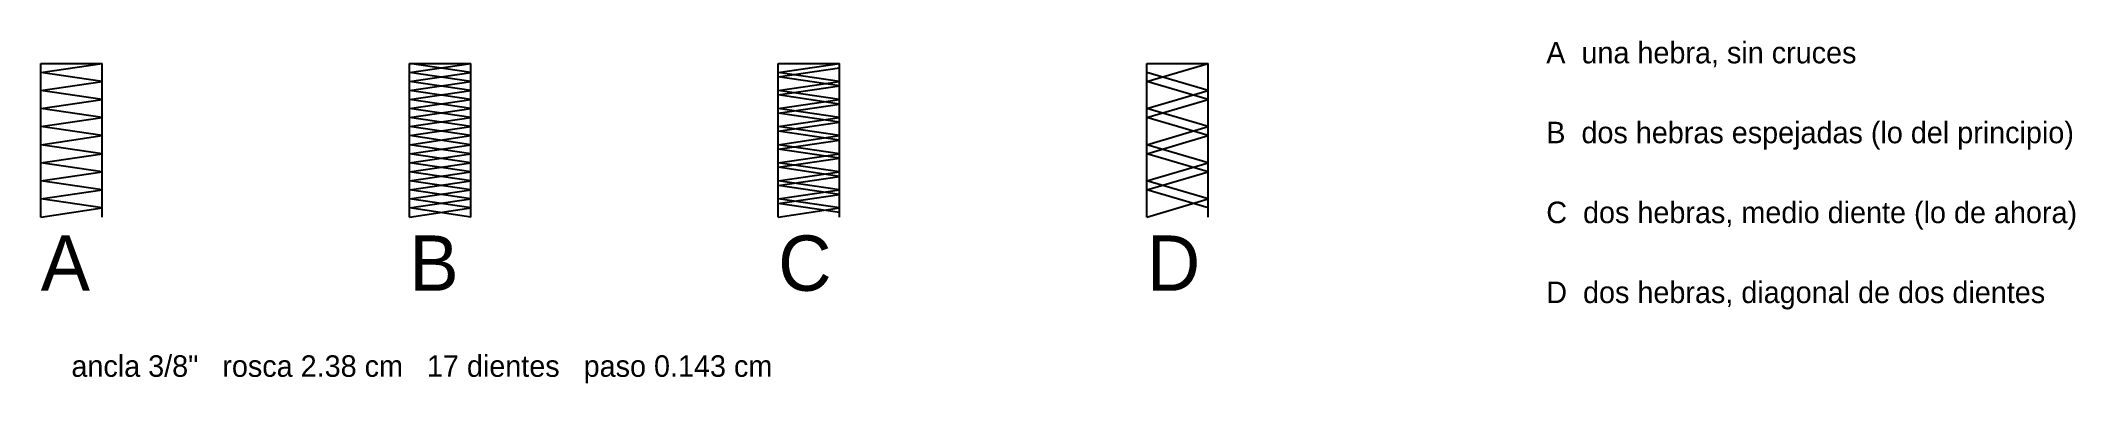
# Model space of a CAD drawing. Header units: metres. Extents: x -0.5 to 31.1, y -2.6 to 2.7.
import ezdxf

# ---------------------------------------------------------------- set-up
doc = ezdxf.new("R2010")
doc.units = ezdxf.units.M

msp = doc.modelspace()

# ---------------------------------------------------------------- linework, layer by layer
for p, q in [((-0.47625, 0), (-0.47625, 2.38125)), ((-0.47625, 2.38125), (0.47625, 2.38125)), ((-0.47625, 2.241176), (0.47625, 2.38125)), ((0.47625, 2.101103), (-0.47625, 2.241176)), ((0.47625, 0), (0.47625, 2.38125)), ((5.23875, 0), (5.23875, 2.38125)), ((5.23875, 2.38125), (6.19125, 2.38125)), ((5.23875, 2.241176), (6.19125, 2.38125)), ((6.19125, 2.241176), (5.23875, 2.38125)), ((6.19125, 2.101103), (5.23875, 2.241176)), ((5.23875, 2.101103), (6.19125, 2.241176)), ((6.19125, 0), (6.19125, 2.38125)), ((10.95375, 0), (10.95375, 2.38125)), ((10.95375, 2.38125), (11.90625, 2.38125)), ((10.95375, 2.241176), (11.90625, 2.38125)), ((10.95375, 2.17114), (11.90625, 2.311213)), ((11.90625, 2.101103), (10.95375, 2.241176)), ((11.90625, 0), (11.90625, 2.38125)), ((16.66875, 0), (16.66875, 2.38125)), ((16.66875, 2.38125), (17.62125, 2.38125)), ((16.66875, 2.101103), (17.62125, 2.38125)), ((17.62125, 1.961029), (16.66875, 2.241176)), ((17.62125, 0), (17.62125, 2.38125)), ((-0.47625, 1.961029), (0.47625, 2.101103)), ((0.47625, 1.820956), (-0.47625, 1.961029)), ((5.23875, 1.961029), (6.19125, 2.101103)), ((6.19125, 1.961029), (5.23875, 2.101103)), ((6.19125, 1.820956), (5.23875, 1.961029)), ((5.23875, 1.820956), (6.19125, 1.961029)), ((11.90625, 2.031066), (10.95375, 2.17114)), ((10.95375, 1.961029), (11.90625, 2.101103)), ((10.95375, 1.890993), (11.90625, 2.031066)), ((11.90625, 1.820956), (10.95375, 1.961029)), ((17.62125, 1.820956), (16.66875, 2.101103)), ((16.66875, 1.680882), (17.62125, 1.961029)), ((-0.47625, 1.680882), (0.47625, 1.820956)), ((0.47625, 1.540809), (-0.47625, 1.680882)), ((5.23875, 1.680882), (6.19125, 1.820956)), ((6.19125, 1.680882), (5.23875, 1.820956)), ((6.19125, 1.540809), (5.23875, 1.680882)), ((5.23875, 1.540809), (6.19125, 1.680882)), ((11.90625, 1.750919), (10.95375, 1.890993)), ((10.95375, 1.680882), (11.90625, 1.820956)), ((10.95375, 1.610846), (11.90625, 1.750919)), ((11.90625, 1.540809), (10.95375, 1.680882)), ((11.90625, 1.470772), (10.95375, 1.610846)), ((16.66875, 1.540809), (17.62125, 1.820956)), ((17.62125, 1.400735), (16.66875, 1.680882)), ((-0.47625, 1.400735), (0.47625, 1.540809)), ((0.47625, 1.260662), (-0.47625, 1.400735)), ((5.23875, 1.400735), (6.19125, 1.540809)), ((6.19125, 1.400735), (5.23875, 1.540809)), ((6.19125, 1.260662), (5.23875, 1.400735)), ((5.23875, 1.260662), (6.19125, 1.400735)), ((10.95375, 1.400735), (11.90625, 1.540809)), ((10.95375, 1.330699), (11.90625, 1.470772)), ((11.90625, 1.260662), (10.95375, 1.400735)), ((11.90625, 1.190625), (10.95375, 1.330699)), ((17.62125, 1.260662), (16.66875, 1.540809)), ((16.66875, 1.120588), (17.62125, 1.400735)), ((-0.47625, 1.120588), (0.47625, 1.260662)), ((0.47625, 0.980515), (-0.47625, 1.120588)), ((-0.47625, 0.840441), (0.47625, 0.980515)), ((5.23875, 1.120588), (6.19125, 1.260662)), ((6.19125, 1.120588), (5.23875, 1.260662)), ((6.19125, 0.980515), (5.23875, 1.120588)), ((5.23875, 0.980515), (6.19125, 1.120588)), ((5.23875, 0.840441), (6.19125, 0.980515)), ((6.19125, 0.840441), (5.23875, 0.980515)), ((10.95375, 1.120588), (11.90625, 1.260662)), ((10.95375, 1.050551), (11.90625, 1.190625)), ((11.90625, 0.980515), (10.95375, 1.120588)), ((11.90625, 0.910478), (10.95375, 1.050551)), ((10.95375, 0.840441), (11.90625, 0.980515)), ((16.66875, 0.980515), (17.62125, 1.260662)), ((17.62125, 0.840441), (16.66875, 1.120588)), ((17.62125, 0.700368), (16.66875, 0.980515)), ((0.47625, 0.700368), (-0.47625, 0.840441)), ((-0.47625, 0.560294), (0.47625, 0.700368)), ((6.19125, 0.700368), (5.23875, 0.840441)), ((5.23875, 0.700368), (6.19125, 0.840441)), ((5.23875, 0.560294), (6.19125, 0.700368)), ((6.19125, 0.560294), (5.23875, 0.700368)), ((10.95375, 0.770404), (11.90625, 0.910478)), ((11.90625, 0.700368), (10.95375, 0.840441)), ((11.90625, 0.630331), (10.95375, 0.770404)), ((10.95375, 0.560294), (11.90625, 0.700368)), ((16.66875, 0.560294), (17.62125, 0.840441)), ((16.66875, 0.420221), (17.62125, 0.700368)), ((0.47625, 0.420221), (-0.47625, 0.560294)), ((-0.47625, 0.280147), (0.47625, 0.420221)), ((6.19125, 0.420221), (5.23875, 0.560294)), ((5.23875, 0.420221), (6.19125, 0.560294)), ((5.23875, 0.280147), (6.19125, 0.420221)), ((6.19125, 0.280147), (5.23875, 0.420221)), ((10.95375, 0.490257), (11.90625, 0.630331)), ((11.90625, 0.420221), (10.95375, 0.560294)), ((11.90625, 0.350184), (10.95375, 0.490257)), ((10.95375, 0.280147), (11.90625, 0.420221)), ((10.95375, 0.21011), (11.90625, 0.350184)), ((17.62125, 0.280147), (16.66875, 0.560294)), ((17.62125, 0.140074), (16.66875, 0.420221)), ((0.47625, 0.140074), (-0.47625, 0.280147)), ((-0.47625, 0), (0.47625, 0.140074)), ((6.19125, 0.140074), (5.23875, 0.280147)), ((5.23875, 0.140074), (6.19125, 0.280147)), ((5.23875, 0), (6.19125, 0.140074)), ((6.19125, 0), (5.23875, 0.140074)), ((11.90625, 0.140074), (10.95375, 0.280147)), ((11.90625, 0.070037), (10.95375, 0.21011)), ((10.95375, 0), (11.90625, 0.140074)), ((16.66875, 0), (17.62125, 0.280147))]:
    msp.add_line(p, q)

# ---------------------------------------------------------------- texts
for s, height, p in [('A  una hebra, sin cruces', 0.333375, (22.86, 2.38125)), ('B  dos hebras espejadas (lo del principio)', 0.333375, (22.86, 1.143)), ('C  dos hebras, medio diente (lo de ahora)', 0.333375, (22.86, -0.09525)), ('A', 0.85725, (-0.47625, -1.143)), ('B', 0.85725, (5.23875, -1.143)), ('C', 0.85725, (10.95375, -1.143)), ('D', 0.85725, (16.66875, -1.143)), ('D  dos hebras, diagonal de dos dientes', 0.333375, (22.86, -1.3335)), ('ancla 3/8"   rosca 2.38 cm   17 dientes   paso 0.143 cm', 0.333375, (0, -2.4765))]:
    msp.add_text(s, height=height).set_placement(p)

doc.saveas('drawing.dxf')
